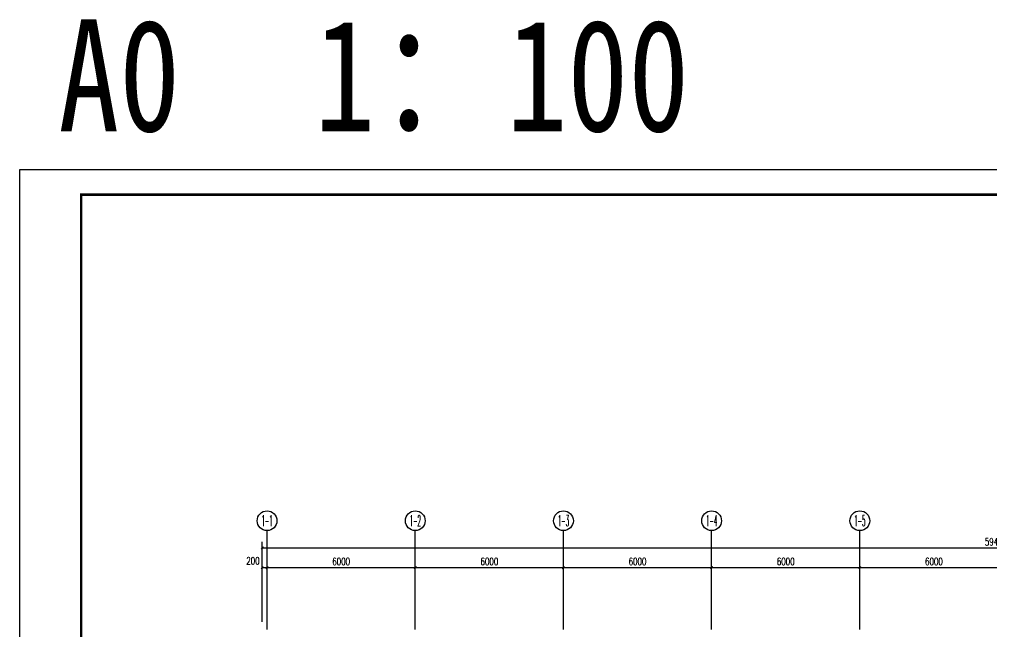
# Model space of a CAD drawing. Extents: x 815029915 to 815825525, y 579155098 to 579748855.
# Drawn here: x 815138003 to 815177325, y 579484902 to 579509660 of the extents above; entities that cross this region are included whole.
import ezdxf
from ezdxf.enums import TextEntityAlignment as Align

# ---------------------------------------------------------------- set-up
doc = ezdxf.new("R2010")
doc.units = 0
doc.header["$LTSCALE"] = 100
doc.header["$MEASUREMENT"] = 0
for name, color, linetype in [('AXIS', 3, 'Continuous'), ('AXIS_TEXT', 7, 'Continuous'), ('PUB_TEXT', 7, 'Continuous'), ('ZG-图框层', 4, 'Continuous'), ('zm', 1, 'Continuous')]:
    doc.layers.add(name, color=color, linetype=linetype)
doc.styles.add('_TCH_AXIS', font='COMPLEX', dxfattribs={"bigfont": 'GBCBIG'})
doc.styles.add('_TCH_DIM_T3', font='SIMPLEX', dxfattribs={"width": 0.705882, "bigfont": 'GBCBIG'})
doc.styles.add('COMPLEX', font='COMPLEX')
doc.styles.add('宋体-TK', font='', dxfattribs={"width": 0.8})
doc.styles.get('宋体-TK').set_extended_font_data('SimSun')
doc.dimstyles.new('_TCH_ARCH-100', dxfattribs={"dimscale": 100, "dimtxt": 2.975, "dimasz": 1, "dimexe": 2.5, "dimexo": 3, "dimgap": 1, "dimtad": 1, "dimdec": 0, "dimzin": 0, "dimdsep": 46, "dimtxsty": '_TCH_DIM_T3', "dimblk": 'ARCHTICK', "dimcen": 0.09, "dimclrt": 7, "dimazin": 2, "dimtfac": 1, "dimtdec": 0, "dimtix": 1, "dimtmove": 2, "dimatfit": 3, "dimfxl": 0, "dimtolj": 1, "dimtzin": 0, "dimarcsym": 0})

# ---------------------------------------------------------------- blocks, each defined once
blk = doc.blocks.new('_AXISO')
blk.add_circle((0, 0), 0.5)
at = {"layer": 'AXIS_TEXT', "style": 'COMPLEX', "width": 1.041667}
blk.add_attdef('A', text='', height=0.56, dxfattribs=at).set_placement((-0.25, -0.28), (0.25, -0.28), align=Align.FIT)
blk = doc.blocks.new('_ArchTick')
at = {"color": 0, "linetype": 'ByBlock', "const_width": 0.4}
blk.add_lwpolyline([(-0.5, -0.5), (0.5, 0.5)], dxfattribs=at)
blk = doc.blocks.new('*D265')
at = {"layer": 'AXIS', "color": 0, "lineweight": -2, "transparency": 16777216}
for p, q in [((815147830, 579485252), (815147830, 579488502)), ((815147830, 579488252), (815207250, 579488252)), ((815207250, 579485252), (815207250, 579488502))]:
    blk.add_line(p, q, dxfattribs=at)
at = {"layer": 'Defpoints', "color": 0, "transparency": 16777216}
for p in [(815207250, 579488252), (815147830, 579484952), (815207250, 579484952)]:
    blk.add_point(p, dxfattribs=at)
at = {"layer": 'AXIS', "color": 0, "lineweight": -2, "transparency": 16777216, "xscale": 100, "yscale": 100, "zscale": 100, "rotation": 180}
blk.add_blockref('_ArchTick', (815147830, 579488252), dxfattribs=at)
at = {"layer": 'AXIS', "color": 0, "lineweight": -2, "transparency": 16777216, "xscale": 100, "yscale": 100, "zscale": 100}
blk.add_blockref('_ArchTick', (815207250, 579488252), dxfattribs=at)
at = {"layer": 'AXIS', "color": 7, "transparency": 16777216, "insert": (815177540, 579488501), "char_height": 297.5, "attachment_point": 5, "style": '_TCH_DIM_T3'}
blk.add_mtext('\\A1;59420', dxfattribs=at)
blk = doc.blocks.new('*D266')
at = {"layer": 'AXIS', "color": 0, "lineweight": -2, "transparency": 16777216}
for p, q in [((815147830, 579485252), (815147830, 579487702)), ((815147830, 579487452), (815148030, 579487452)), ((815148030, 579485252), (815148030, 579487702))]:
    blk.add_line(p, q, dxfattribs=at)
at = {"layer": 'Defpoints', "color": 0, "transparency": 16777216}
for p in [(815148030, 579487452), (815147830, 579484952), (815148030, 579484952)]:
    blk.add_point(p, dxfattribs=at)
at = {"layer": 'AXIS', "color": 0, "lineweight": -2, "transparency": 16777216, "xscale": 100, "yscale": 100, "zscale": 100, "rotation": 180}
blk.add_blockref('_ArchTick', (815147830, 579487452), dxfattribs=at)
at = {"layer": 'AXIS', "color": 0, "lineweight": -2, "transparency": 16777216, "xscale": 100, "yscale": 100, "zscale": 100}
blk.add_blockref('_ArchTick', (815148030, 579487452), dxfattribs=at)
at = {"layer": 'AXIS', "color": 7, "transparency": 16777216, "insert": (815147460, 579487727), "char_height": 297.5, "attachment_point": 5, "style": '_TCH_DIM_T3'}
blk.add_mtext('\\A1;200', dxfattribs=at)
blk = doc.blocks.new('*D267')
at = {"layer": 'AXIS', "color": 0, "lineweight": -2, "transparency": 16777216}
for p, q in [((815148030, 579485252), (815148030, 579487702)), ((815148030, 579487452), (815154030, 579487452)), ((815154030, 579485252), (815154030, 579487702))]:
    blk.add_line(p, q, dxfattribs=at)
at = {"layer": 'Defpoints', "color": 0, "transparency": 16777216}
for p in [(815154030, 579487452), (815148030, 579484952), (815154030, 579484952)]:
    blk.add_point(p, dxfattribs=at)
at = {"layer": 'AXIS', "color": 0, "lineweight": -2, "transparency": 16777216, "xscale": 100, "yscale": 100, "zscale": 100, "rotation": 180}
blk.add_blockref('_ArchTick', (815148030, 579487452), dxfattribs=at)
at = {"layer": 'AXIS', "color": 0, "lineweight": -2, "transparency": 16777216, "xscale": 100, "yscale": 100, "zscale": 100}
blk.add_blockref('_ArchTick', (815154030, 579487452), dxfattribs=at)
at = {"layer": 'AXIS', "color": 7, "transparency": 16777216, "insert": (815151030, 579487701), "char_height": 297.5, "attachment_point": 5, "style": '_TCH_DIM_T3'}
blk.add_mtext('\\A1;6000', dxfattribs=at)
blk = doc.blocks.new('*D268')
at = {"layer": 'AXIS', "color": 0, "lineweight": -2, "transparency": 16777216}
for p, q in [((815154030, 579485252), (815154030, 579487702)), ((815154030, 579487452), (815160030, 579487452)), ((815160030, 579485252), (815160030, 579487702))]:
    blk.add_line(p, q, dxfattribs=at)
at = {"layer": 'Defpoints', "color": 0, "transparency": 16777216}
for p in [(815160030, 579487452), (815154030, 579484952), (815160030, 579484952)]:
    blk.add_point(p, dxfattribs=at)
at = {"layer": 'AXIS', "color": 0, "lineweight": -2, "transparency": 16777216, "xscale": 100, "yscale": 100, "zscale": 100, "rotation": 180}
blk.add_blockref('_ArchTick', (815154030, 579487452), dxfattribs=at)
at = {"layer": 'AXIS', "color": 0, "lineweight": -2, "transparency": 16777216, "xscale": 100, "yscale": 100, "zscale": 100}
blk.add_blockref('_ArchTick', (815160030, 579487452), dxfattribs=at)
at = {"layer": 'AXIS', "color": 7, "transparency": 16777216, "insert": (815157030, 579487701), "char_height": 297.5, "attachment_point": 5, "style": '_TCH_DIM_T3'}
blk.add_mtext('\\A1;6000', dxfattribs=at)
blk = doc.blocks.new('*D269')
at = {"layer": 'AXIS', "color": 0, "lineweight": -2, "transparency": 16777216}
for p, q in [((815160030, 579485252), (815160030, 579487702)), ((815160030, 579487452), (815166030, 579487452)), ((815166030, 579485252), (815166030, 579487702))]:
    blk.add_line(p, q, dxfattribs=at)
at = {"layer": 'Defpoints', "color": 0, "transparency": 16777216}
for p in [(815166030, 579487452), (815160030, 579484952), (815166030, 579484952)]:
    blk.add_point(p, dxfattribs=at)
at = {"layer": 'AXIS', "color": 0, "lineweight": -2, "transparency": 16777216, "xscale": 100, "yscale": 100, "zscale": 100, "rotation": 180}
blk.add_blockref('_ArchTick', (815160030, 579487452), dxfattribs=at)
at = {"layer": 'AXIS', "color": 0, "lineweight": -2, "transparency": 16777216, "xscale": 100, "yscale": 100, "zscale": 100}
blk.add_blockref('_ArchTick', (815166030, 579487452), dxfattribs=at)
at = {"layer": 'AXIS', "color": 7, "transparency": 16777216, "insert": (815163030, 579487701), "char_height": 297.5, "attachment_point": 5, "style": '_TCH_DIM_T3'}
blk.add_mtext('\\A1;6000', dxfattribs=at)
blk = doc.blocks.new('*D270')
at = {"layer": 'AXIS', "color": 0, "lineweight": -2, "transparency": 16777216}
for p, q in [((815166030, 579485252), (815166030, 579487702)), ((815166030, 579487452), (815172030, 579487452)), ((815172030, 579485252), (815172030, 579487702))]:
    blk.add_line(p, q, dxfattribs=at)
at = {"layer": 'Defpoints', "color": 0, "transparency": 16777216}
for p in [(815172030, 579487452), (815166030, 579484952), (815172030, 579484952)]:
    blk.add_point(p, dxfattribs=at)
at = {"layer": 'AXIS', "color": 0, "lineweight": -2, "transparency": 16777216, "xscale": 100, "yscale": 100, "zscale": 100, "rotation": 180}
blk.add_blockref('_ArchTick', (815166030, 579487452), dxfattribs=at)
at = {"layer": 'AXIS', "color": 0, "lineweight": -2, "transparency": 16777216, "xscale": 100, "yscale": 100, "zscale": 100}
blk.add_blockref('_ArchTick', (815172030, 579487452), dxfattribs=at)
at = {"layer": 'AXIS', "color": 7, "transparency": 16777216, "insert": (815169030, 579487701), "char_height": 297.5, "attachment_point": 5, "style": '_TCH_DIM_T3'}
blk.add_mtext('\\A1;6000', dxfattribs=at)
blk = doc.blocks.new('*D271')
at = {"layer": 'AXIS', "color": 0, "lineweight": -2, "transparency": 16777216}
for p, q in [((815172030, 579485252), (815172030, 579487702)), ((815172030, 579487452), (815178030, 579487452)), ((815178030, 579485252), (815178030, 579487702))]:
    blk.add_line(p, q, dxfattribs=at)
at = {"layer": 'Defpoints', "color": 0, "transparency": 16777216}
for p in [(815178030, 579487452), (815172030, 579484952), (815178030, 579484952)]:
    blk.add_point(p, dxfattribs=at)
at = {"layer": 'AXIS', "color": 0, "lineweight": -2, "transparency": 16777216, "xscale": 100, "yscale": 100, "zscale": 100, "rotation": 180}
blk.add_blockref('_ArchTick', (815172030, 579487452), dxfattribs=at)
at = {"layer": 'AXIS', "color": 0, "lineweight": -2, "transparency": 16777216, "xscale": 100, "yscale": 100, "zscale": 100}
blk.add_blockref('_ArchTick', (815178030, 579487452), dxfattribs=at)
at = {"layer": 'AXIS', "color": 7, "transparency": 16777216, "insert": (815175030, 579487701), "char_height": 297.5, "attachment_point": 5, "style": '_TCH_DIM_T3'}
blk.add_mtext('\\A1;6000', dxfattribs=at)
blk = doc.blocks.new('ll')
at = {"layer": 'ZG-图框层'}
blk.add_lwpolyline([(815136770, 579524220), (815255670, 579524220), (815255670, 579608320), (815136770, 579608320)], close=True, dxfattribs=at)

msp = doc.modelspace()

# ---------------------------------------------------------------- linework, layer by layer
at = {"layer": 'AXIS'}
for p, q in [((815148030.5, 579484952.4), (815148030.5, 579488952.4)), ((815154030.5, 579484952.4), (815154030.5, 579488952.4)), ((815160030.5, 579484952.4), (815160030.5, 579488952.4)), ((815166030.5, 579484952.4), (815166030.5, 579488952.4)), ((815172030.5, 579484952.4), (815172030.5, 579488952.4))]:
    msp.add_line(p, q, dxfattribs=at)
at = {"layer": 'ZG-图框层'}
msp.add_lwpolyline([(815138002.5, 579419462.3), (815256902.5, 579419462.3), (815256902.5, 579503562.3), (815138002.5, 579503562.3)], close=True, dxfattribs=at)
at = {"layer": 'ZG-图框层', "const_width": 100}
msp.add_lwpolyline([(815140502.5, 579420462.3), (815255902.5, 579420462.3), (815255902.5, 579502562.3), (815140502.5, 579502562.3)], close=True, dxfattribs=at)

# ---------------------------------------------------------------- block references
at = {"layer": 'AXIS'}
ref = msp.add_blockref('_AXISO', (815148030.5, 579489352.4), dxfattribs=dict(at, xscale=800, yscale=800, zscale=800))
ref.add_attrib('A', '1-1', dxfattribs={"color": 7, "height": 452.55, "style": '_TCH_AXIS', "width": 0.42}).set_placement((815147804.2, 579489126.2), (815148256.8, 579489126.2), align=Align.FIT)
ref = msp.add_blockref('_AXISO', (815154030.5, 579489352.4), dxfattribs=dict(at, xscale=800, yscale=800, zscale=800))
ref.add_attrib('A', '1-2', dxfattribs={"color": 7, "height": 452.55, "style": '_TCH_AXIS', "width": 0.381818}).set_placement((815153804.2, 579489126.2), (815154256.8, 579489126.2), align=Align.FIT)
ref = msp.add_blockref('_AXISO', (815160030.5, 579489352.4), dxfattribs=dict(at, xscale=800, yscale=800, zscale=800))
ref.add_attrib('A', '1-3', dxfattribs={"color": 7, "height": 452.55, "style": '_TCH_AXIS', "width": 0.381818}).set_placement((815159804.2, 579489126.2), (815160256.8, 579489126.2), align=Align.FIT)
ref = msp.add_blockref('_AXISO', (815166030.5, 579489352.4), dxfattribs=dict(at, xscale=800, yscale=800, zscale=800))
ref.add_attrib('A', '1-4', dxfattribs={"color": 7, "height": 452.55, "style": '_TCH_AXIS', "width": 0.368421}).set_placement((815165804.2, 579489126.2), (815166256.8, 579489126.2), align=Align.FIT)
ref = msp.add_blockref('_AXISO', (815172030.5, 579489352.4), dxfattribs=dict(at, xscale=800, yscale=800, zscale=800))
ref.add_attrib('A', '1-5', dxfattribs={"color": 7, "height": 452.55, "style": '_TCH_AXIS', "width": 0.381818}).set_placement((815171804.2, 579489126.2), (815172256.8, 579489126.2), align=Align.FIT)
at = {"layer": 'zm', "color": 1}
msp.add_blockref('ll', (1232.4, -104757.7), dxfattribs=at)

# ---------------------------------------------------------------- texts
at = {"layer": 'PUB_TEXT', "style": '宋体-TK', "width": 0.8}
for s, height, p in [('A0', 4531.65, (815139576.9, 579505128.3)), ('1', 4531.6, (815149946.5, 579505128.3)), ('100', 4531.65, (815157723.8, 579505128.3)), ('：', 4531.6, (815152538.9, 579505128.3))]:
    msp.add_text(s, height=height, dxfattribs=at).set_placement(p)

# ---------------------------------------------------------------- dimensions: what is measured, and where the dimension line sits
at = {"layer": 'AXIS'}
for p1, p2, distance, picture, middle in [((815147830.5, 579484952.4), (815207250.5, 579484952.4), 3300, '*D265', (815177540.5, 579488501.2)), ((815148030.5, 579484952.4), (815154030.5, 579484952.4), 2500, '*D267', (815151030.5, 579487701.2)), ((815154030.5, 579484952.4), (815160030.5, 579484952.4), 2500, '*D268', (815157030.5, 579487701.2)), ((815160030.5, 579484952.4), (815166030.5, 579484952.4), 2500, '*D269', (815163030.5, 579487701.2)), ((815166030.5, 579484952.4), (815172030.5, 579484952.4), 2500, '*D270', (815169030.5, 579487701.2)), ((815172030.5, 579484952.4), (815178030.5, 579484952.4), 2500, '*D271', (815175030.5, 579487701.2))]:
    dim = msp.add_aligned_dim(p1=p1, p2=p2, distance=distance, dimstyle='_TCH_ARCH-100', dxfattribs=at)
    dim.commit()
    dim.dimension.update_dxf_attribs({"geometry": picture, "text_midpoint": middle})
dim = msp.add_linear_dim(base=(815148030.5, 579487452.4), p1=(815147830.5, 579484952.4), p2=(815148030.5, 579484952.4), angle=0, dimstyle='_TCH_ARCH-100', dxfattribs=at)
dim.commit()
dim.dimension.update_dxf_attribs({"geometry": '*D266', "text_midpoint": (815147460.5, 579487727.4), "dimtype": 161})

doc.saveas('drawing.dxf')
